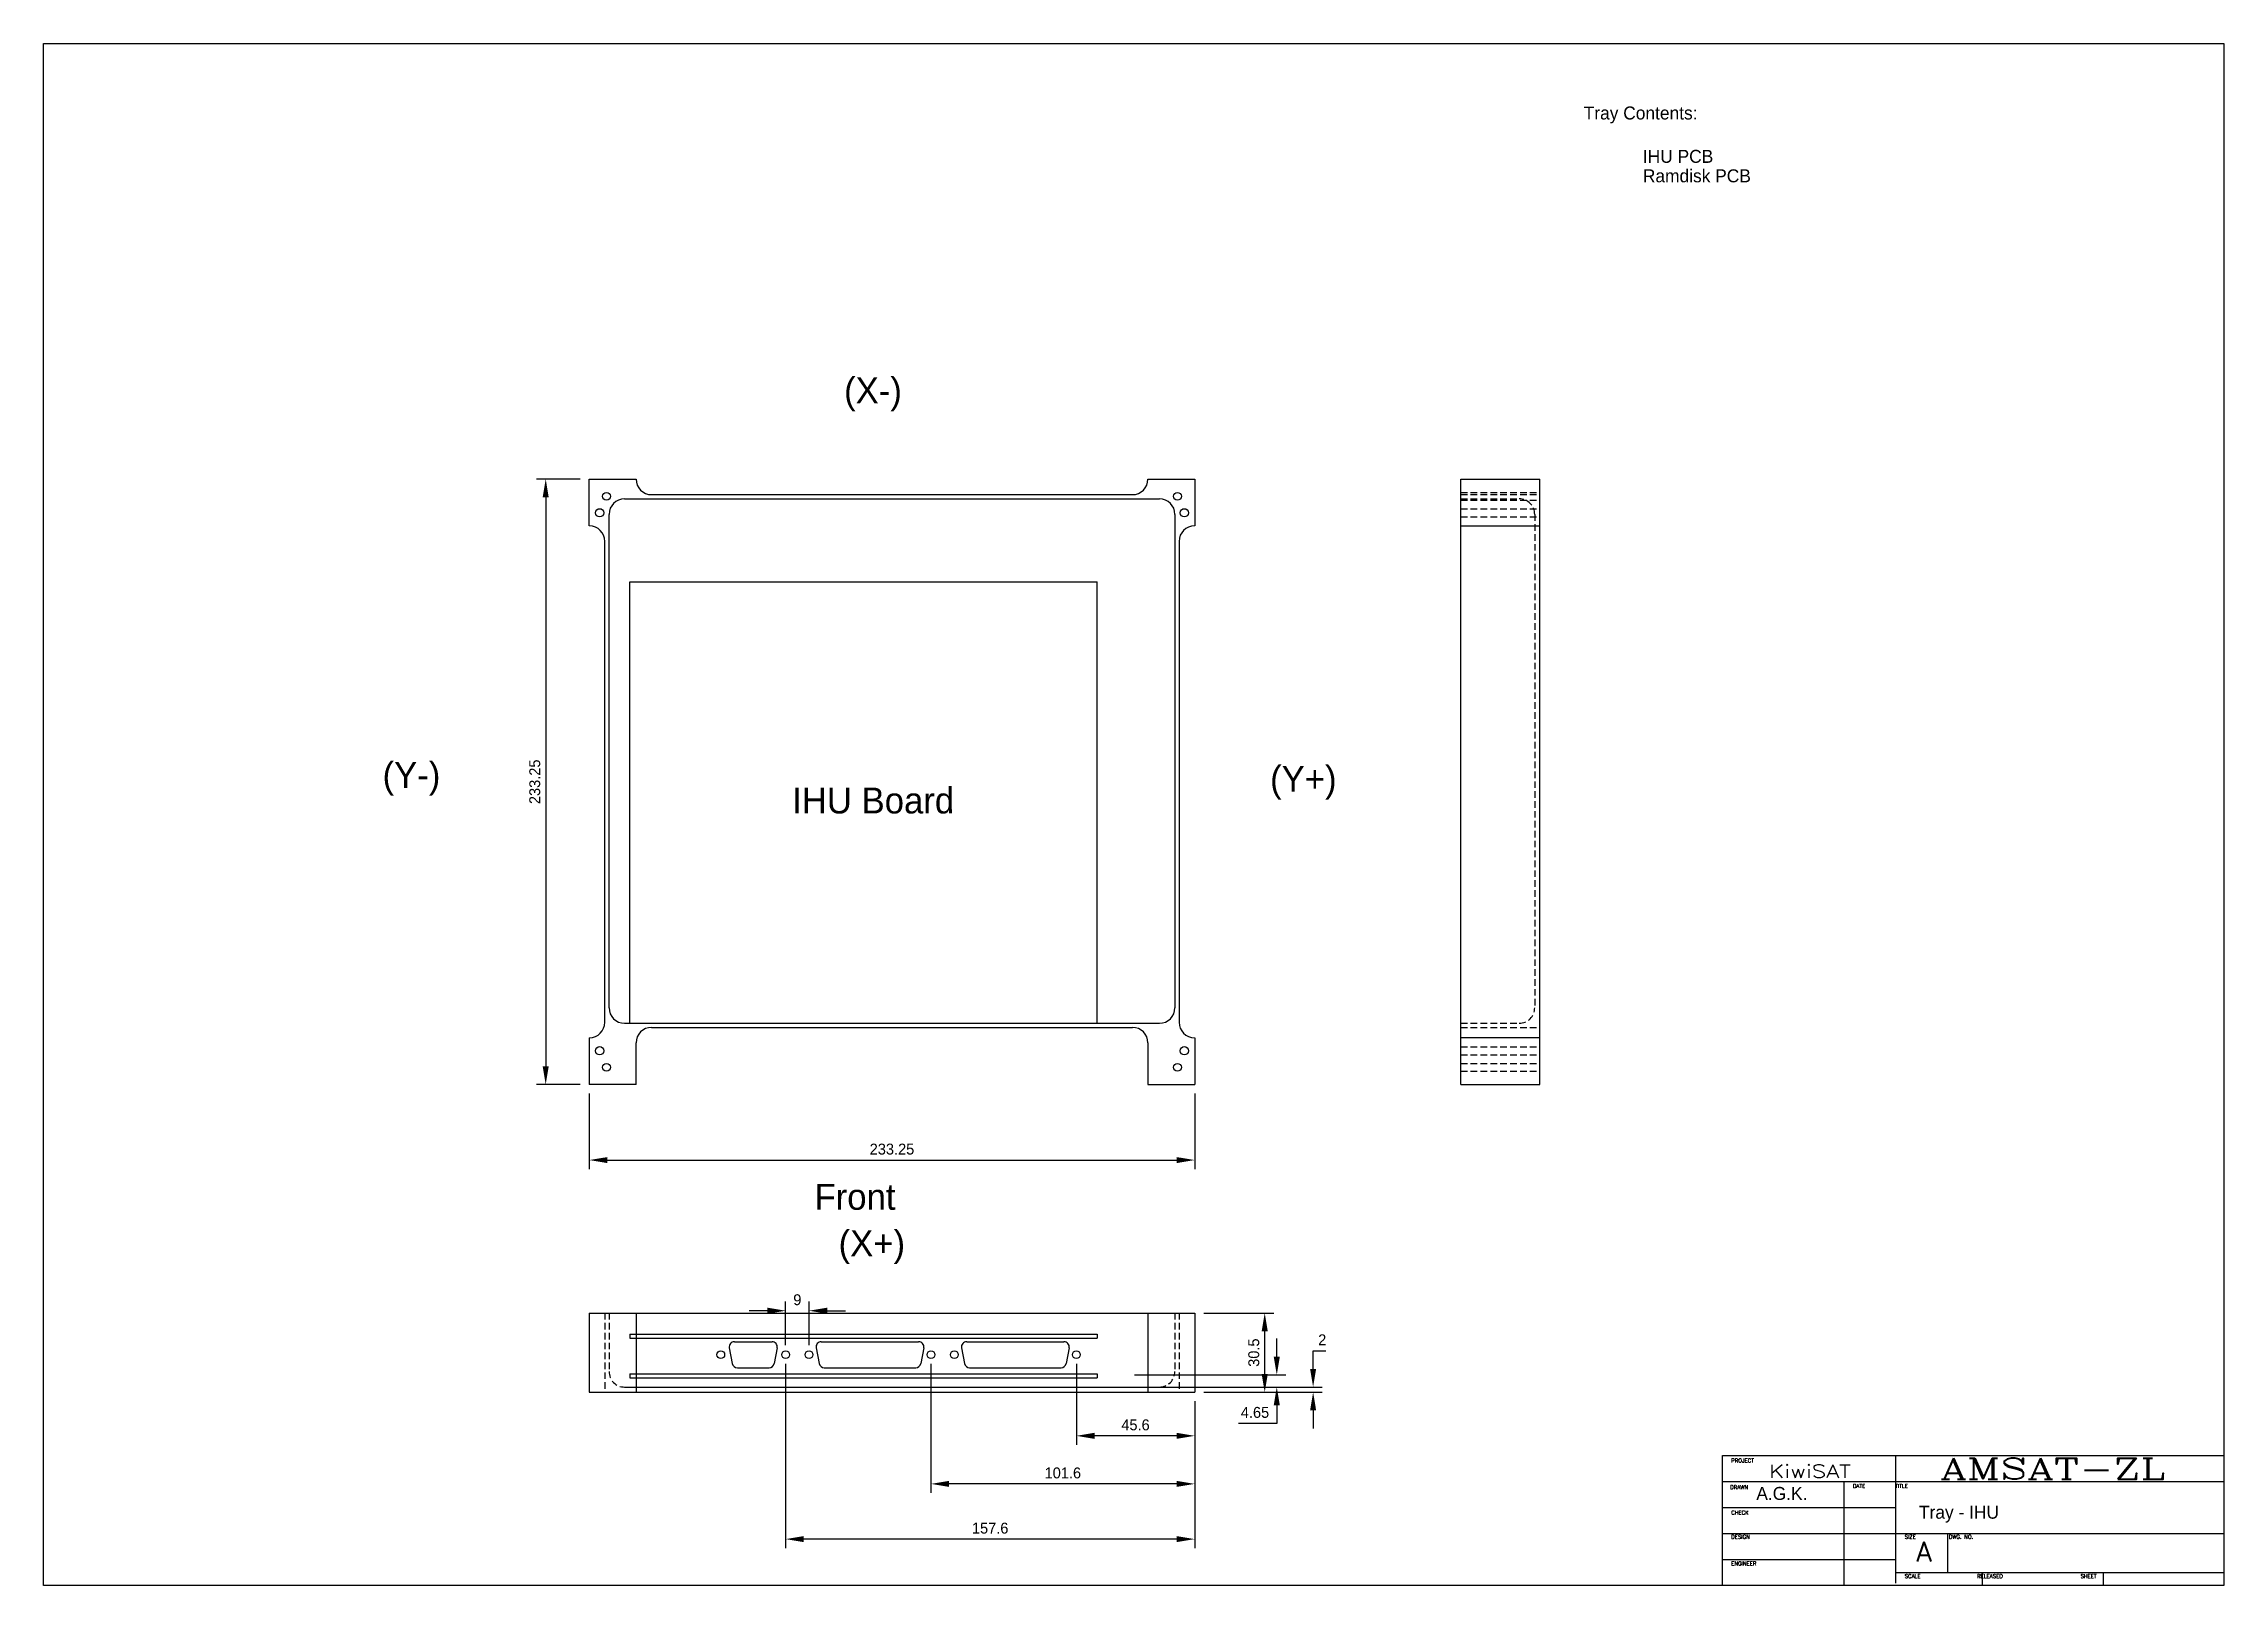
# Model space of a CAD drawing. Header units: millimetres. Extents: x 0 to 840, y 0 to 594.
import ezdxf
from ezdxf.enums import TextEntityAlignment as Align

# ---------------------------------------------------------------- set-up
doc = ezdxf.new("R2010")
doc.units = ezdxf.units.MM
doc.header["$LTSCALE"] = 0.4
doc.header["$PDMODE"] = 3
doc.linetypes.add('HIDDEN', pattern=[9.525, 6.35, -3.175])
doc.layers.add('AM_5', color=3, linetype='Continuous', lineweight=25)
for name, color, linetype in [('BORDER', 7, 'Continuous'), ('HID', 2, 'HIDDEN'), ('OUT', 1, 'Continuous'), ('SECT', 4, 'Continuous')]:
    doc.layers.add(name, color=color, linetype=linetype)
doc.styles.add('COMPLEX', font='complex', dxfattribs={"width": 1.5, "height": 8})
doc.styles.add('SIMPLEX', font='simplex', dxfattribs={"height": 0.06})
doc.dimstyles.new('A3DIM$0', dxfattribs={"dimscale": 1.4, "dimtxt": 3, "dimasz": 5, "dimexe": 2.5, "dimexo": 2.5, "dimgap": 1.5, "dimtad": 1, "dimtoh": 1, "dimdsep": 46, "dimtxsty": 'Standard', "dimcen": 2, "dimazin": 2, "dimtfac": 1, "dimtofl": 0, "dimtmove": 0, "dimatfit": 3, "dimfxl": 1, "dimarcsym": 0})

# ---------------------------------------------------------------- blocks, each defined once
blk = doc.blocks.new('*D5')
at = {"layer": 'AM_5', "color": 0, "lineweight": -2}
for p, q in [((206.76, 426.23), (189.96, 426.23)), ((193.46, 419.23), (193.46, 199.98)), ((206.76, 192.98), (189.96, 192.98))]:
    blk.add_line(p, q, dxfattribs=at)
at = {"layer": 'AM_5', "color": 0}
for points in [[(192.29, 419.23), (194.62, 419.23), (193.46, 426.23)], [(192.29, 199.98), (194.62, 199.98), (193.46, 192.98)]]:
    blk.add_solid(points, dxfattribs=at)
at = {"layer": 'Defpoints', "color": 0}
for p in [(210.26, 426.23), (193.46, 192.98), (210.26, 192.98)]:
    blk.add_point(p, dxfattribs=at)
at = {"layer": 'AM_5', "color": 0, "insert": (189.26, 309.6), "char_height": 4.2, "attachment_point": 5, "rotation": 90}
blk.add_mtext('233.25', dxfattribs=at)
blk = doc.blocks.new('*D6')
at = {"layer": 'AM_5', "color": 0, "lineweight": -2}
for p, q in [((210.26, 189.48), (210.26, 160.36)), ((443.51, 189.48), (443.51, 160.36)), ((217.26, 163.86), (436.51, 163.86))]:
    blk.add_line(p, q, dxfattribs=at)
at = {"layer": 'AM_5', "color": 0}
for points in [[(217.26, 165.02), (217.26, 162.69), (210.26, 163.86)], [(436.51, 165.02), (436.51, 162.69), (443.51, 163.86)]]:
    blk.add_solid(points, dxfattribs=at)
at = {"layer": 'Defpoints', "color": 0}
for p in [(210.26, 192.98), (443.51, 192.98), (443.51, 163.86)]:
    blk.add_point(p, dxfattribs=at)
at = {"layer": 'AM_5', "color": 0, "insert": (326.88, 168.06), "char_height": 4.2, "attachment_point": 5}
blk.add_mtext('233.25', dxfattribs=at)
blk = doc.blocks.new('*D7')
at = {"layer": 'AM_5', "color": 0, "lineweight": -2}
for p, q in [((447.01, 104.92), (474, 104.92)), ((470.5, 81.42), (470.5, 97.92)), ((447.01, 74.42), (474, 74.42))]:
    blk.add_line(p, q, dxfattribs=at)
at = {"layer": 'AM_5', "color": 0}
for points in [[(469.33, 97.92), (471.66, 97.92), (470.5, 104.92)], [(469.33, 81.42), (471.66, 81.42), (470.5, 74.42)]]:
    blk.add_solid(points, dxfattribs=at)
at = {"layer": 'Defpoints', "color": 0}
for p in [(443.51, 104.92), (470.5, 104.92), (443.51, 74.42)]:
    blk.add_point(p, dxfattribs=at)
at = {"layer": 'AM_5', "color": 0, "insert": (466.3, 89.67), "char_height": 4.2, "attachment_point": 5, "rotation": 90}
blk.add_mtext('30.5', dxfattribs=at)
blk = doc.blocks.new('*D8')
at = {"layer": 'AM_5', "color": 0, "lineweight": -2}
for p, q in [((489.15, 83.42), (489.15, 90.42)), ((489.15, 90.42), (494.05, 90.42)), ((433.41, 76.42), (492.65, 76.42)), ((447.01, 74.42), (492.65, 74.42)), ((489.15, 67.42), (489.15, 60.42))]:
    blk.add_line(p, q, dxfattribs=at)
at = {"layer": 'AM_5', "color": 0}
for points in [[(487.98, 83.42), (490.31, 83.42), (489.15, 76.42)], [(487.98, 67.42), (490.31, 67.42), (489.15, 74.42)]]:
    blk.add_solid(points, dxfattribs=at)
at = {"layer": 'Defpoints', "color": 0}
for p in [(429.91, 76.42), (489.15, 76.42), (443.51, 74.42)]:
    blk.add_point(p, dxfattribs=at)
at = {"layer": 'AM_5', "color": 0, "insert": (492.65, 94.62), "char_height": 4.2, "attachment_point": 5}
blk.add_mtext('2', dxfattribs=at)
blk = doc.blocks.new('*D9')
at = {"layer": 'AM_5', "color": 0, "lineweight": -2}
for p, q in [((475.15, 88.07), (475.15, 95.07)), ((420.38, 81.07), (478.65, 81.07)), ((420.73, 76.42), (478.65, 76.42)), ((475.15, 69.42), (475.15, 62.42)), ((475.15, 62.42), (460.45, 62.42))]:
    blk.add_line(p, q, dxfattribs=at)
at = {"layer": 'AM_5', "color": 0}
for points in [[(473.98, 88.07), (476.31, 88.07), (475.15, 81.07)], [(473.98, 69.42), (476.31, 69.42), (475.15, 76.42)]]:
    blk.add_solid(points, dxfattribs=at)
at = {"layer": 'Defpoints', "color": 0}
for p in [(416.88, 81.07), (417.23, 76.42), (475.15, 76.42)]:
    blk.add_point(p, dxfattribs=at)
at = {"layer": 'AM_5', "color": 0, "insert": (466.75, 66.62), "char_height": 4.2, "attachment_point": 5}
blk.add_mtext('4.65', dxfattribs=at)
blk = doc.blocks.new('*D10')
at = {"layer": 'AM_5', "color": 0, "lineweight": -2}
for p, q in [((285.91, 92.52), (285.91, 109.32)), ((294.91, 92.52), (294.91, 109.32)), ((278.91, 105.82), (271.91, 105.82)), ((301.91, 105.82), (308.91, 105.82))]:
    blk.add_line(p, q, dxfattribs=at)
at = {"layer": 'AM_5', "color": 0}
for points in [[(278.91, 106.99), (278.91, 104.65), (285.91, 105.82)], [(301.91, 106.99), (301.91, 104.65), (294.91, 105.82)]]:
    blk.add_solid(points, dxfattribs=at)
at = {"layer": 'Defpoints', "color": 0}
for p in [(294.91, 105.82), (285.91, 89.02), (294.91, 89.02)]:
    blk.add_point(p, dxfattribs=at)
at = {"layer": 'AM_5', "color": 0, "insert": (290.41, 110.02), "char_height": 4.2, "attachment_point": 5}
blk.add_mtext('9', dxfattribs=at)
blk = doc.blocks.new('*D12')
at = {"layer": 'AM_5', "color": 0, "lineweight": -2}
for p, q in [((397.91, 85.36), (397.91, 54.12)), ((443.51, 70.92), (443.51, 54.12)), ((436.51, 57.62), (404.91, 57.62))]:
    blk.add_line(p, q, dxfattribs=at)
at = {"layer": 'AM_5', "color": 0}
for points in [[(404.91, 58.79), (404.91, 56.45), (397.91, 57.62)], [(436.51, 58.79), (436.51, 56.45), (443.51, 57.62)]]:
    blk.add_solid(points, dxfattribs=at)
at = {"layer": 'Defpoints', "color": 0}
for p in [(397.91, 88.86), (443.51, 74.42), (397.91, 57.62)]:
    blk.add_point(p, dxfattribs=at)
at = {"layer": 'AM_5', "color": 0, "insert": (420.71, 61.82), "char_height": 4.2, "attachment_point": 5}
blk.add_mtext('45.6', dxfattribs=at)
blk = doc.blocks.new('*D13')
at = {"layer": 'AM_5', "color": 0, "lineweight": -2}
for p, q in [((341.91, 85.36), (341.91, 35.6)), ((443.51, 70.92), (443.51, 35.6)), ((436.51, 39.1), (348.91, 39.1))]:
    blk.add_line(p, q, dxfattribs=at)
at = {"layer": 'AM_5', "color": 0}
for points in [[(348.91, 40.27), (348.91, 37.94), (341.91, 39.1)], [(436.51, 40.27), (436.51, 37.94), (443.51, 39.1)]]:
    blk.add_solid(points, dxfattribs=at)
at = {"layer": 'Defpoints', "color": 0}
for p in [(341.91, 88.86), (443.51, 74.42), (341.91, 39.1)]:
    blk.add_point(p, dxfattribs=at)
at = {"layer": 'AM_5', "color": 0, "insert": (392.71, 43.3), "char_height": 4.2, "attachment_point": 5}
blk.add_mtext('101.6', dxfattribs=at)
blk = doc.blocks.new('*D14')
at = {"layer": 'AM_5', "color": 0, "lineweight": -2}
for p, q in [((285.91, 85.36), (285.91, 14.33)), ((443.51, 70.92), (443.51, 14.33)), ((436.51, 17.83), (292.91, 17.83))]:
    blk.add_line(p, q, dxfattribs=at)
at = {"layer": 'AM_5', "color": 0}
for points in [[(292.91, 19), (292.91, 16.67), (285.91, 17.83)], [(436.51, 19), (436.51, 16.67), (443.51, 17.83)]]:
    blk.add_solid(points, dxfattribs=at)
at = {"layer": 'Defpoints', "color": 0}
for p in [(285.91, 88.86), (443.51, 74.42), (285.91, 17.83)]:
    blk.add_point(p, dxfattribs=at)
at = {"layer": 'AM_5', "color": 0, "insert": (364.71, 22.03), "char_height": 4.2, "attachment_point": 5}
blk.add_mtext('157.6', dxfattribs=at)

msp = doc.modelspace()

# ---------------------------------------------------------------- linework, layer by layer
for p, q in [((210.256, 426.227), (228.256, 426.227)), ((210.256, 408.227), (210.256, 426.227)), ((234.256, 420.227), (419.506, 420.227)), ((425.506, 426.227), (443.506, 426.227)), ((425.506, 426.227), (443.506, 426.227)), ((443.506, 426.227), (443.506, 408.227)), ((546.031, 426.227), (576.531, 426.227)), ((546.031, 193.027), (546.031, 426.227)), ((576.531, 193.027), (576.531, 426.227)), ((217.856, 222.577), (217.856, 412.627)), ((223.856, 418.627), (429.906, 418.627)), ((435.906, 412.627), (435.906, 222.577)), ((210.256, 408.227), (210.256, 408.227)), ((443.506, 408.227), (443.506, 408.227)), ((546.031, 408.227), (576.531, 408.227)), ((216.256, 216.977), (216.256, 402.227)), ((437.506, 402.227), (437.506, 216.977)), ((210.256, 210.977), (210.256, 192.977)), ((223.856, 216.577), (429.906, 216.577)), ((234.256, 214.977), (419.506, 214.977)), ((443.506, 210.977), (443.506, 210.977)), ((443.506, 210.977), (443.506, 192.977)), ((546.031, 211.127), (576.531, 211.127)), ((228.256, 192.977), (228.256, 208.977)), ((425.506, 208.977), (425.506, 192.977)), ((228.256, 192.977), (210.256, 192.977)), ((425.506, 192.977), (443.506, 192.977)), ((546.031, 193.027), (576.531, 193.027)), ((210.256, 104.919), (210.256, 74.419)), ((210.256, 104.919), (443.506, 104.919)), ((228.256, 104.919), (228.256, 74.419)), ((425.506, 104.919), (425.506, 74.419)), ((443.506, 104.919), (443.506, 74.419)), ((266.156, 93.864), (280.656, 93.864)), ((299.656, 93.864), (337.156, 93.864)), ((355.656, 93.864), (393.156, 93.864)), ((355.656, 93.864), (393.156, 93.864)), ((264.192, 91.488), (265.342, 85.488)), ((282.62, 91.488), (281.47, 85.488)), ((297.692, 91.488), (298.842, 85.488)), ((339.12, 91.488), (337.97, 85.488)), ((353.692, 91.488), (354.842, 85.488)), ((353.692, 91.488), (354.842, 85.488)), ((395.12, 91.488), (393.97, 85.488)), ((395.12, 91.488), (393.97, 85.488)), ((223.856, 76.419), (429.906, 76.419)), ((267.306, 83.864), (279.506, 83.864)), ((300.806, 83.864), (336.006, 83.864)), ((356.806, 83.864), (392.006, 83.864)), ((356.806, 83.864), (392.006, 83.864)), ((210.256, 74.419), (443.506, 74.419))]:
    msp.add_line(p, q)
msp.add_lwpolyline([(0, 0), (0, 594), (840, 594), (840, 0), (0, 0)], close=True)
for centre, radius in [((216.881, 419.602), 1.5), ((436.881, 419.602), 1.5), ((214.256, 413.227), 1.6), ((439.506, 413.227), 1.6), ((214.256, 205.977), 1.6), ((439.506, 205.977), 1.6), ((216.881, 199.602), 1.5), ((436.881, 199.602), 1.5), ((260.906, 88.864), 1.5), ((285.906, 88.864), 1.5), ((294.906, 88.864), 1.5), ((341.906, 88.864), 1.5), ((350.906, 88.864), 1.5), ((350.906, 88.864), 1.5), ((397.906, 88.864), 1.5), ((397.906, 88.864), 1.5)]:
    msp.add_circle(centre, radius)
for centre, radius, start, end in [((234.256, 426.227), 6, 180, 270), ((419.506, 426.227), 6, 270, 0), ((223.856, 412.627), 6, 90, 180), ((429.906, 412.627), 6, 0, 90), ((210.256, 402.227), 6, 0, 90), ((443.506, 402.227), 6, 90, 180), ((223.856, 222.577), 6, 180, 270), ((429.906, 222.577), 6, 270, 0), ((210.256, 216.977), 6, 270, 0), ((234.256, 208.977), 6, 90, 180), ((419.506, 208.977), 6, 0, 90), ((443.506, 216.977), 6, 180, 270), ((266.156, 91.864), 2, 90, 190.850105), ((280.656, 91.864), 2, 349.149895, 90), ((299.656, 91.864), 2, 90, 190.850105), ((337.156, 91.864), 2, 349.149895, 90), ((355.656, 91.864), 2, 90, 190.850105), ((355.656, 91.864), 2, 90, 190.850105), ((393.156, 91.864), 2, 349.149895, 90), ((393.156, 91.864), 2, 349.149895, 90), ((267.306, 85.864), 2, 190.850105, 270), ((279.506, 85.864), 2, 270, 349.149895), ((300.806, 85.864), 2, 190.850105, 270), ((336.006, 85.864), 2, 270, 349.149895), ((356.806, 85.864), 2, 190.850105, 270), ((356.806, 85.864), 2, 190.850105, 270), ((392.006, 85.864), 2, 270, 349.149895), ((392.006, 85.864), 2, 270, 349.149895)]:
    msp.add_arc(centre, radius, start, end)
at = {"layer": 'BORDER'}
for p, q in [((646.925, 50), (840.257, 50)), ((646.925, 0), (646.925, 50)), ((713.591, 50), (713.591, 0.853)), ((646.925, 40), (840.159, 40)), ((693.591, 40), (693.591, 0.374)), ((646.925, 30), (713.591, 30)), ((646.925, 20), (840.159, 20)), ((733.591, 20), (733.591, 5)), ((646.925, 10), (713.591, 10)), ((713.591, 5), (840.159, 5)), ((746.924, 5), (746.924, 0)), ((793.591, 5), (793.591, 0))]:
    msp.add_line(p, q, dxfattribs=at)
at = {"layer": 'HID'}
for p, q in [((546.031, 421.102), (576.531, 421.102)), ((546.031, 420.227), (576.531, 420.227)), ((546.031, 418.627), (568.531, 418.627)), ((546.031, 418.102), (576.531, 418.102)), ((546.031, 414.727), (576.531, 414.727)), ((546.031, 411.727), (576.531, 411.727)), ((574.531, 412.627), (574.531, 222.577)), ((435.906, 222.577), (435.906, 222.577)), ((546.031, 216.577), (568.531, 216.577)), ((546.031, 214.977), (576.531, 214.977)), ((546.031, 207.529), (576.531, 207.547)), ((546.031, 204.429), (576.531, 204.447)), ((546.031, 201.102), (576.531, 201.102)), ((546.031, 198.102), (576.531, 198.102)), ((216.256, 104.919), (216.256, 74.419)), ((217.856, 104.919), (217.856, 82.419)), ((435.906, 104.919), (435.906, 82.419)), ((437.506, 104.919), (437.506, 74.419))]:
    msp.add_line(p, q, dxfattribs=at)
for centre, start, end in [((568.531, 412.627), 0, 90), ((568.531, 222.577), 270, 0), ((223.856, 82.419), 180, 270), ((429.906, 82.419), 270, 0)]:
    msp.add_arc(centre, 6, start, end, dxfattribs=at)
at = {"layer": 'SECT'}
for p, q in [((225.906, 216.577), (225.906, 386.577)), ((225.906, 386.577), (405.906, 386.577)), ((405.906, 216.577), (405.906, 386.577)), ((225.906, 96.814), (405.906, 96.814)), ((225.906, 96.814), (225.906, 95.214)), ((225.906, 95.214), (405.906, 95.214)), ((405.906, 96.814), (405.906, 95.214)), ((225.906, 81.519), (405.906, 81.519)), ((225.906, 81.519), (225.906, 79.919)), ((225.906, 79.919), (405.906, 79.919)), ((405.906, 81.519), (405.906, 79.919))]:
    msp.add_line(p, q, dxfattribs=at)

# ---------------------------------------------------------------- texts
for s, p in [('A.G.K.', (659.907, 32.923)), ('Tray - IHU', (722.579, 25.686))]:
    msp.add_text(s, height=5).set_placement(p)
at = {"layer": 'BORDER', "style": 'SIMPLEX'}
for s, height, p in [('PROJECT', 1.5, (650.242, 47.333)), ('DRAWN', 1.5, (649.893, 37.066)), ('DATE          TITLE', 1.49999, (697.114, 37.545)), ('CHECK', 1.5, (650.242, 27.278)), ('DESIGN', 1.5, (650.242, 17.986)), ('SIZE           DWG. NO.', 1.49999, (717.113, 17.986)), ('ENGINEER', 1.5, (650.242, 7.702)), ('SCALE                   RELEASED                          SHEET', 1.49999, (717.113, 2.817))]:
    msp.add_text(s, height=height, dxfattribs=at).set_placement(p)
at = {"layer": 'BORDER'}
for s, height, style, width, p in [('KiwiSAT', 5, 'SIMPLEX', 1.3, (680.567, 41.473)), ('AMSAT-ZL', 8, 'COMPLEX', 1.5, (773.985, 40.978))]:
    msp.add_text(s, height=height, dxfattribs=dict(at, style=style, width=width)).set_placement(p, align=Align.CENTER)
at = {"layer": 'BORDER', "style": 'SIMPLEX'}
msp.add_text('A', height=7.62, dxfattribs=at).set_placement((724.476, 9.143), align=Align.CENTER)
at = {"layer": 'HID'}
for s, p in [('Tray Contents:', (593.403, 564.773)), ('IHU PCB', (616.202, 548.061)), ('Ramdisk PCB', (616.202, 540.561))]:
    msp.add_text(s, height=5, dxfattribs=at).set_placement(p)
at = {"layer": 'OUT'}
for s, p in [('(X-)', (308.419, 455.375)), ('(Y-)', (130.596, 307.255)), ('(Y+)', (472.564, 305.735)), ('Front ', (297.02, 144.702)), ('(X+)', (306.297, 126.807))]:
    msp.add_text(s, height=10, dxfattribs=at).set_placement(p)
at = {"layer": 'SECT'}
msp.add_text('IHU Board', height=10, dxfattribs=at).set_placement((288.412, 297.401))

# ---------------------------------------------------------------- dimensions: what is measured, and where the dimension line sits
at = {"layer": 'AM_5'}
for base, p1, p2, angle, picture, middle in [((193.456, 192.977), (210.256, 426.227), (210.256, 192.977), 90, '*D5', (189.256, 309.602)), ((443.506, 163.857), (210.256, 192.977), (443.506, 192.977), 0, '*D6', (326.881, 168.057)), ((470.498, 104.919), (443.506, 74.419), (443.506, 104.919), 90, '*D7', (466.298, 89.669)), ((475.148, 76.419), (416.881, 81.069), (417.231, 76.419), 90, '*D9', (466.748, 66.619)), ((489.148, 76.419), (443.506, 74.419), (429.906, 76.419), 90, '*D8', (492.648, 94.619)), ((285.906, 17.832), (443.506, 74.419), (285.906, 88.864), 0, '*D14', (364.706, 22.032)), ((341.906, 39.102), (443.506, 74.419), (341.906, 88.864), 0, '*D13', (392.706, 43.302)), ((397.906, 57.619), (443.506, 74.419), (397.906, 88.864), 0, '*D12', (420.706, 61.819))]:
    dim = msp.add_linear_dim(base=base, p1=p1, p2=p2, angle=angle, dimstyle='A3DIM$0', override={"dimscale": 1.4}, dxfattribs=at)
    dim.commit()
    dim.dimension.update_dxf_attribs({"geometry": picture, "text_midpoint": middle})
dim = msp.add_linear_dim(base=(294.906, 105.819), p1=(285.906, 89.019), p2=(294.906, 89.019), dimstyle='A3DIM$0', override={"dimscale": 1.4}, dxfattribs=at)
dim.commit()
dim.dimension.update_dxf_attribs({"geometry": '*D10', "text_midpoint": (290.406, 110.019)})

doc.saveas('drawing.dxf')
